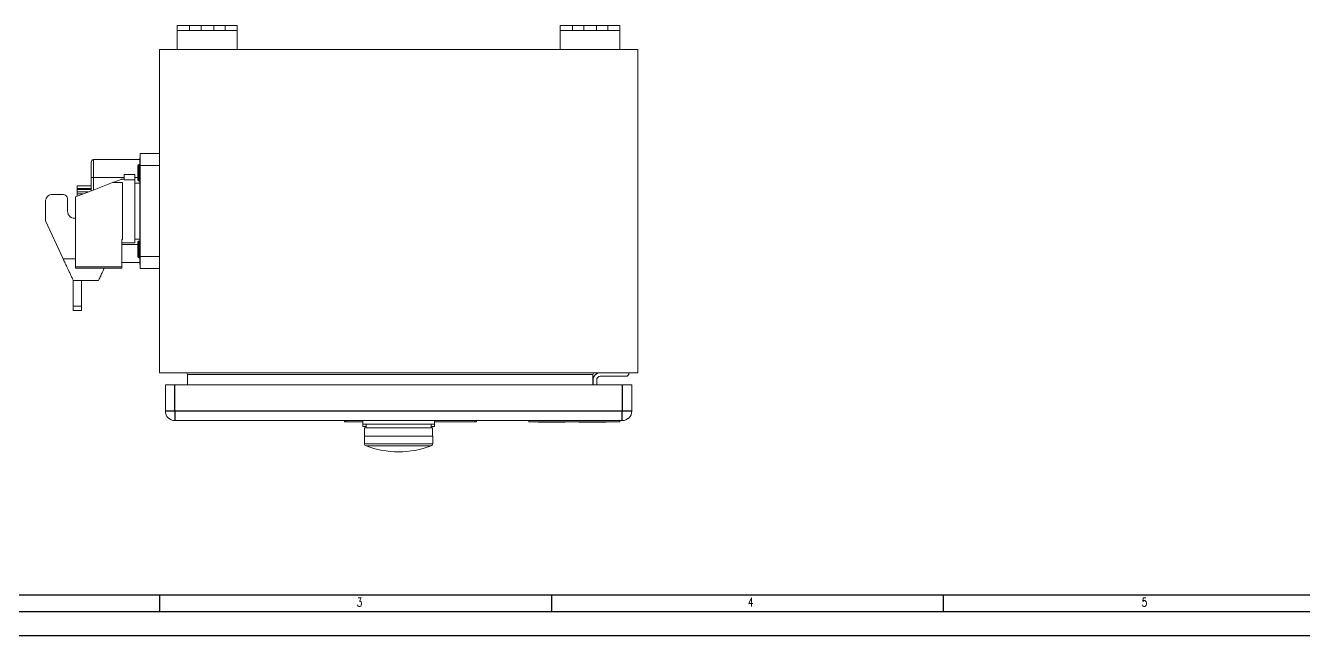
# Model space of a CAD drawing. Extents: x 4137 to 28680, y 2446 to 6814.
# Drawn here: x 6413 to 6947, y 2446 to 2700 of the extents above; entities that cross this region are included whole.
import ezdxf

# ---------------------------------------------------------------- set-up
doc = ezdxf.new("R2010")
doc.units = 0
doc.header["$LTSCALE"] = 0.5
doc.layers.get('0').update_dxf_attribs({"linetype": 'CONTINUOUS'})
doc.layers.add('DIM', color=5, linetype='CONTINUOUS')
doc.layers.add('VOL', color=2, linetype='CONTINUOUS')
doc.styles.get("Standard").update_dxf_attribs({"font": 'simplex.shx'})

msp = doc.modelspace()

# ---------------------------------------------------------------- linework, layer by layer
at = {"color": 7, "linetype": 'Continuous', "lineweight": 15}
for p, q in [((6476.72, 2700.34), (6476.72, 2698.34)), ((6476.72, 2700.34), (6481.87, 2700.34)), ((6476.98, 2698.34), (6476.72, 2698.34)), ((6476.72, 2698.34), (6476.72, 2690.34)), ((6481.87, 2698.34), (6476.98, 2698.34)), ((6481.87, 2700.34), (6481.87, 2698.34)), ((6486.64, 2700.34), (6481.87, 2700.34)), ((6486.64, 2698.34), (6481.87, 2698.34)), ((6486.64, 2698.34), (6486.64, 2700.34)), ((6486.64, 2700.34), (6491.96, 2700.34)), ((6491.96, 2698.34), (6486.64, 2698.34)), ((6491.96, 2698.34), (6491.96, 2700.34)), ((6491.96, 2700.34), (6496.73, 2700.34)), ((6496.73, 2698.34), (6491.96, 2698.34)), ((6496.73, 2698.34), (6496.73, 2700.34)), ((6496.73, 2700.34), (6501.72, 2700.34)), ((6501.63, 2698.34), (6496.73, 2698.34)), ((6501.72, 2698.34), (6501.63, 2698.34)), ((6501.72, 2700.34), (6501.72, 2698.34)), ((6501.72, 2690.34), (6501.72, 2698.34)), ((6636.72, 2700.34), (6636.72, 2698.34)), ((6636.72, 2700.34), (6641.87, 2700.34)), ((6636.98, 2698.34), (6636.72, 2698.34)), ((6636.72, 2698.34), (6636.72, 2690.34)), ((6641.87, 2698.34), (6636.98, 2698.34)), ((6641.87, 2700.34), (6641.87, 2698.34)), ((6646.64, 2700.34), (6641.87, 2700.34)), ((6646.64, 2698.34), (6641.87, 2698.34)), ((6646.64, 2698.34), (6646.64, 2700.34)), ((6646.64, 2700.34), (6651.96, 2700.34)), ((6651.96, 2698.34), (6646.64, 2698.34)), ((6651.96, 2698.34), (6651.96, 2700.34)), ((6651.96, 2700.34), (6656.73, 2700.34)), ((6656.73, 2698.34), (6651.96, 2698.34)), ((6656.73, 2698.34), (6656.73, 2700.34)), ((6656.73, 2700.34), (6661.72, 2700.34)), ((6661.63, 2698.34), (6656.73, 2698.34)), ((6661.72, 2698.34), (6661.63, 2698.34)), ((6661.72, 2700.34), (6661.72, 2698.34)), ((6661.72, 2690.34), (6661.72, 2698.34)), ((6469.22, 2690.34), (6469.22, 2555.34)), ((6669.22, 2690.34), (6469.22, 2690.34)), ((6669.22, 2555.34), (6669.22, 2690.34)), ((6441.72, 2644.34), (6441.72, 2636.84)), ((6441.72, 2644.34), (6461.12, 2644.34)), ((6461.12, 2645.14), (6461.12, 2641.64)), ((6461.22, 2645.14), (6461.12, 2645.14)), ((6469.22, 2646.84), (6461.22, 2646.84)), ((6461.22, 2641.84), (6461.22, 2646.84)), ((6460.22, 2635.74), (6460.22, 2641.94)), ((6461.12, 2642.34), (6460.62, 2642.34)), ((6461.12, 2604.04), (6461.12, 2641.64)), ((6461.22, 2641.84), (6469.22, 2641.84)), ((6461.22, 2603.84), (6461.22, 2641.84)), ((6440.72, 2631.32), (6440.72, 2636.84)), ((6440.72, 2636.84), (6441.72, 2636.84)), ((6453.82, 2634.73), (6449.67, 2634.73)), ((6454.52, 2636.14), (6453.38, 2636.14)), ((6453.82, 2634.73), (6453.82, 2611.04)), ((6454.52, 2635.95), (6454.52, 2638.19)), ((6459.02, 2638.19), (6454.52, 2638.19)), ((6459.02, 2635.95), (6454.52, 2635.95)), ((6459.02, 2635.95), (6459.02, 2638.19)), ((6459.02, 2609.54), (6459.02, 2635.95)), ((6461.12, 2634.49), (6459.02, 2634.49)), ((6460.62, 2635.34), (6461.12, 2635.34)), ((6424.62, 2629.84), (6428.82, 2629.84)), ((6434.22, 2628.84), (6434.22, 2599.58)), ((6434.82, 2633.34), (6434.82, 2633.34)), ((6434.82, 2633.34), (6434.82, 2633.34)), ((6434.82, 2633.34), (6440.72, 2633.34)), ((6434.82, 2633.34), (6434.82, 2633.34)), ((6434.82, 2631.84), (6434.82, 2632.34)), ((6434.82, 2632.34), (6434.82, 2631.59)), ((6434.82, 2631.59), (6434.82, 2632.34)), ((6434.82, 2632.34), (6434.82, 2631.84)), ((6434.82, 2630.84), (6434.82, 2630.84)), ((6434.82, 2630.84), (6434.82, 2630.84)), ((6439.47, 2630.84), (6434.82, 2630.84)), ((6439.47, 2630.84), (6434.82, 2630.84)), ((6434.82, 2630.59), (6434.82, 2630.59)), ((6434.82, 2629.07), (6434.82, 2630.02)), ((6434.82, 2630.02), (6434.82, 2629.07)), ((6421.62, 2618.76), (6421.62, 2626.84)), ((6430.82, 2627.84), (6430.82, 2622.84)), ((6429.04, 2602.84), (6421.62, 2618.76)), ((6433.82, 2619.84), (6434.22, 2619.84)), ((6453.52, 2611.04), (6453.82, 2611.04)), ((6453.52, 2599.58), (6453.52, 2611.04)), ((6453.52, 2609.54), (6459.02, 2609.54)), ((6459.02, 2611.19), (6461.12, 2611.19)), ((6460.22, 2603.74), (6460.22, 2609.94)), ((6461.12, 2610.34), (6460.62, 2610.34)), ((6429.11, 2602.7), (6429.24, 2602.42)), ((6460.62, 2603.34), (6461.12, 2603.34)), ((6461.12, 2604.04), (6461.12, 2600.54)), ((6469.22, 2603.84), (6461.22, 2603.84)), ((6461.22, 2598.84), (6461.22, 2603.84)), ((6434.22, 2599.58), (6453.52, 2599.58)), ((6434.22, 2599.58), (6434.22, 2599.05)), ((6434.22, 2599.05), (6453.52, 2599.05)), ((6461.12, 2601.34), (6453.52, 2601.34)), ((6453.52, 2599.05), (6453.52, 2599.58)), ((6461.12, 2600.54), (6461.22, 2600.54)), ((6461.22, 2598.84), (6469.22, 2598.84)), ((6443.64, 2593.84), (6433.24, 2593.84)), ((6433.24, 2583.2), (6433.24, 2593.84)), ((6436.74, 2583.2), (6436.74, 2593.84)), ((6443.79, 2593.91), (6443.64, 2593.84)), ((6433.24, 2583.2), (6436.74, 2583.2)), ((6433.24, 2581.34), (6436.74, 2581.34)), ((6469.22, 2555.34), (6669.22, 2555.34)), ((6650.47, 2554.54), (6480.97, 2554.54)), ((6480.97, 2550.34), (6480.97, 2554.54)), ((6650.47, 2554.54), (6650.47, 2550.34)), ((6653.52, 2553.84), (6664.82, 2553.84)), ((6664.82, 2553.84), (6665.52, 2554.54)), ((6665.52, 2554.54), (6665.52, 2555.34)), ((6471.72, 2550.34), (6471.72, 2539.34)), ((6475.72, 2550.34), (6471.72, 2550.34)), ((6475.72, 2550.34), (6662.72, 2550.34)), ((6650.52, 2552.34), (6650.52, 2550.34)), ((6652.02, 2550.34), (6652.02, 2552.34)), ((6666.72, 2550.34), (6662.72, 2550.34)), ((6666.72, 2539.34), (6666.72, 2550.34)), ((6475.72, 2535.34), (6662.72, 2535.34)), ((6546.64, 2535.34), (6546.64, 2534.83)), ((6547.31, 2534.83), (6546.64, 2534.83)), ((6547.31, 2535.34), (6547.31, 2534.83)), ((6554.22, 2534.83), (6547.31, 2534.83)), ((6554.22, 2535.34), (6554.22, 2533.84)), ((6563.92, 2533.84), (6554.22, 2533.84)), ((6554.22, 2532.84), (6554.22, 2533.84)), ((6555.64, 2532.84), (6554.22, 2532.84)), ((6554.98, 2532.34), (6554.98, 2528.84)), ((6583.45, 2532.34), (6554.98, 2532.34)), ((6555.64, 2533.84), (6555.64, 2532.34)), ((6574.51, 2533.84), (6563.92, 2533.84)), ((6584.22, 2533.84), (6574.51, 2533.84)), ((6582.79, 2532.34), (6582.79, 2533.84)), ((6584.22, 2532.84), (6582.79, 2532.84)), ((6583.45, 2528.84), (6583.45, 2532.34)), ((6584.22, 2535.34), (6584.22, 2533.84)), ((6601.15, 2534.83), (6584.22, 2534.83)), ((6584.22, 2532.84), (6584.22, 2533.84)), ((6601.15, 2535.34), (6601.15, 2534.83)), ((6601.82, 2534.83), (6601.15, 2534.83)), ((6601.82, 2534.83), (6601.82, 2535.34)), ((6623.72, 2535.34), (6623.72, 2534.84)), ((6661.72, 2534.84), (6623.72, 2534.84)), ((6627.52, 2534.84), (6627.52, 2534.74)), ((6638.92, 2534.74), (6627.52, 2534.74)), ((6638.92, 2534.74), (6638.92, 2534.84)), ((6644.62, 2534.84), (6644.62, 2534.74)), ((6656.02, 2534.74), (6644.62, 2534.74)), ((6656.02, 2534.74), (6656.02, 2534.84)), ((6661.72, 2535.34), (6661.72, 2534.84)), ((6554.97, 2528.84), (6554.97, 2525.7)), ((6583.47, 2528.84), (6554.97, 2528.84)), ((6583.47, 2525.7), (6583.47, 2528.84))]:
    msp.add_line(p, q, dxfattribs=at)
at = {"color": 8, "linetype": 'Continuous', "lineweight": 15}
for p, q in [((6460.62, 2642.34), (6460.62, 2635.34)), ((6461.12, 2641.64), (6461.22, 2641.64)), ((6441.72, 2636.84), (6441.72, 2631.7)), ((6441.72, 2636.84), (6454.52, 2636.84)), ((6459.02, 2636.84), (6460.22, 2636.84)), ((6440.72, 2632.34), (6434.82, 2632.34)), ((6434.82, 2632.34), (6434.82, 2632.34)), ((6440.72, 2631.84), (6434.82, 2631.84)), ((6434.82, 2631.59), (6434.82, 2631.59)), ((6437.3, 2630.02), (6434.82, 2630.02)), ((6460.22, 2608.84), (6453.52, 2608.84)), ((6460.62, 2610.34), (6460.62, 2603.34)), ((6429.04, 2602.84), (6434.22, 2602.84)), ((6461.22, 2604.04), (6461.12, 2604.04)), ((6582.82, 2524.76), (6555.62, 2524.76))]:
    msp.add_line(p, q, dxfattribs=at)
at = {"color": 7, "linetype": 'Continuous'}
for p, q in [((6141.69, 2462.6), (7409.29, 2462.6)), ((6134.69, 2455.6), (7786.69, 2455.6)), ((6114.69, 2445.6), (7796.69, 2445.6))]:
    msp.add_line(p, q, dxfattribs=at)
at = {"color": 7, "linetype": 'Continuous', "lineweight": 15, "flags": 128}
for points in [[(6449.67, 2634.73), (6441.95, 2631.79), (6434.22, 2628.84)], [(6449.67, 2634.73), (6450.99, 2635.23), (6452.03, 2635.63), (6452.78, 2635.91), (6453.23, 2636.08), (6453.38, 2636.14)], [(6434.82, 2632.34), (6434.82, 2632.54), (6434.82, 2632.73), (6434.82, 2632.9), (6434.82, 2633.05), (6434.82, 2633.17), (6434.82, 2633.27), (6434.82, 2633.32), (6434.82, 2633.34)], [(6434.82, 2633.34), (6434.82, 2633.32), (6434.82, 2633.27), (6434.82, 2633.17), (6434.82, 2633.05), (6434.82, 2632.9), (6434.82, 2632.73), (6434.82, 2632.54), (6434.82, 2632.34)], [(6434.82, 2632.34), (6434.82, 2632.54), (6434.82, 2632.73), (6434.82, 2632.9), (6434.82, 2633.05), (6434.82, 2633.17), (6434.82, 2633.27), (6434.82, 2633.32), (6434.82, 2633.34)], [(6434.82, 2633.34), (6434.82, 2633.32), (6434.82, 2633.27), (6434.82, 2633.17), (6434.82, 2633.05), (6434.82, 2632.9), (6434.82, 2632.73), (6434.82, 2632.54), (6434.82, 2632.34)], [(6434.82, 2630.84), (6434.82, 2630.86), (6434.82, 2630.92), (6434.82, 2631.01), (6434.82, 2631.14), (6434.82, 2631.29), (6434.82, 2631.46), (6434.82, 2631.65), (6434.82, 2631.84)], [(6434.82, 2631.84), (6434.82, 2631.65), (6434.82, 2631.46), (6434.82, 2631.29), (6434.82, 2631.14), (6434.82, 2631.01), (6434.82, 2630.92), (6434.82, 2630.86), (6434.82, 2630.84)], [(6434.82, 2630.59), (6434.82, 2630.62), (6434.82, 2630.68), (6434.82, 2630.77), (6434.82, 2630.9), (6434.82, 2631.05), (6434.82, 2631.22), (6434.82, 2631.4), (6434.82, 2631.59)], [(6434.82, 2631.59), (6434.82, 2631.4), (6434.82, 2631.22), (6434.82, 2631.05), (6434.82, 2630.9), (6434.82, 2630.77), (6434.82, 2630.68), (6434.82, 2630.62), (6434.82, 2630.59)], [(6434.82, 2630.84), (6434.82, 2630.83), (6434.82, 2630.78), (6434.82, 2630.71), (6434.82, 2630.61), (6434.82, 2630.49), (6434.82, 2630.34), (6434.82, 2630.19), (6434.82, 2630.02)], [(6434.82, 2630.02), (6434.82, 2630.19), (6434.82, 2630.34), (6434.82, 2630.49), (6434.82, 2630.61), (6434.82, 2630.71), (6434.82, 2630.78), (6434.82, 2630.83), (6434.82, 2630.84)]]:
    msp.add_lwpolyline(points, dxfattribs=at)
at = {"color": 7, "linetype": 'Continuous', "lineweight": 15}
for centre, radius, start, end in [((6441.72, 2643.34), 1, 90, 180), ((6460.62, 2641.94), 0.4, 90, 180), ((6460.62, 2635.74), 0.4, 180, 270), ((6460.62, 2609.94), 0.4, 90, 180), ((6460.62, 2603.74), 0.4, 180, 270), ((6480.17, 2554.54), 0.8, 0, 90), ((6651.27, 2554.54), 0.8, 90, 180), ((6653.52, 2552.34), 3, 90, 180), ((6653.52, 2552.34), 1.5, 90, 180), ((6475.72, 2539.34), 4, 180, 270), ((6662.72, 2539.34), 4, 270, 0), ((6555.97, 2525.7), 1, 180.0187, 249.4165), ((6569.22, 2560.98), 38.69, 249.4165, 270), ((6569.22, 2560.98), 38.69, 270, 290.5835), ((6582.47, 2525.7), 1, 290.5835, 0.0187)]:
    msp.add_arc(centre, radius, start, end, dxfattribs=at)
for points, knots in [([(6440.72, 2636.84), (6440.72, 2637.69), (6440.72, 2639.4), (6440.72, 2641.54), (6440.72, 2643.05), (6440.72, 2643.24), (6440.72, 2643.34)], [0, 0, 0, 0, 0.25, 0.5, 0.75, 1, 1, 1, 1]), ([(6421.62, 2626.84), (6421.66, 2627.23), (6421.75, 2628.02), (6422.45, 2629.01), (6423.44, 2629.71), (6424.22, 2629.8), (6424.62, 2629.84)], [0, 0, 0, 0, 0.25, 0.5, 0.750001, 1, 1, 1, 1]), ([(6428.82, 2629.84), (6429.08, 2629.81), (6429.6, 2629.75), (6430.26, 2629.29), (6430.73, 2628.63), (6430.79, 2628.1), (6430.82, 2627.84)], [0, 0, 0, 0, 0.25, 0.500001, 0.750001, 1, 1, 1, 1]), ([(6430.82, 2622.84), (6430.86, 2622.45), (6430.95, 2621.66), (6431.65, 2620.67), (6432.64, 2619.98), (6433.42, 2619.89), (6433.82, 2619.84)], [0, 0, 0, 0, 0.249999, 0.499999, 0.749998, 1, 1, 1, 1]), ([(6433.24, 2593.84), (6433.22, 2593.88), (6433.19, 2593.95), (6432.92, 2594.53), (6432.57, 2595.26), (6432.23, 2595.99), (6431.92, 2596.67), (6431.54, 2597.48), (6431.09, 2598.45), (6430.62, 2599.45), (6430.14, 2600.49), (6429.62, 2601.59), (6429.24, 2602.4), (6429.04, 2602.84)], [0, 0, 0, 0, 0.123485, 0.2497094, 0.3705494, 0.4348736, 0.4998427, 0.5779277, 0.6613773, 0.7498939, 0.8190889, 0.9025817, 1, 1, 1, 1]), ([(6446.19, 2599.05), (6446.08, 2598.81), (6445.74, 2598.08), (6445.23, 2596.99), (6444.69, 2595.83), (6444.26, 2594.9), (6443.93, 2594.21), (6443.84, 2594.01), (6443.79, 2593.91)], [0, 0, 0, 0, 0.091832, 0.272394, 0.455835, 0.636024, 0.819103, 1, 1, 1, 1]), ([(6433.24, 2581.34), (6433.24, 2581.37), (6433.24, 2581.42), (6433.24, 2581.85), (6433.24, 2582.46), (6433.24, 2582.95), (6433.24, 2583.2)], [0, 0, 0, 0, 0.25, 0.500001, 0.75, 1, 1, 1, 1]), ([(6436.74, 2581.34), (6436.74, 2581.37), (6436.74, 2581.42), (6436.74, 2581.85), (6436.74, 2582.46), (6436.74, 2582.95), (6436.74, 2583.2)], [0, 0, 0, 0, 0.25, 0.500001, 0.75, 1, 1, 1, 1]), ([(6583.47, 2525.7), (6583.41, 2525.7), (6583.31, 2525.7), (6582.46, 2525.7), (6581.14, 2525.7), (6579.36, 2525.7), (6577.19, 2525.7), (6574.71, 2525.7), (6572.02, 2525.7), (6569.22, 2525.7), (6566.42, 2525.7), (6563.73, 2525.7), (6561.25, 2525.7), (6559.08, 2525.7), (6557.29, 2525.7), (6555.97, 2525.7), (6555.13, 2525.7), (6555.02, 2525.7), (6554.97, 2525.7)], [0, 0, 0, 0, 0.0624997, 0.125, 0.1875001, 0.25, 0.3125, 0.3750001, 0.4375, 0.5, 0.5625, 0.6249999, 0.6875, 0.75, 0.8124999, 0.875, 0.9375003, 1, 1, 1, 1])]:
    msp.add_open_spline(points, degree=3, knots=knots, dxfattribs=at)
at = {"layer": 'DIM', "color": 7, "linetype": 'Continuous'}
for p, q in [((6469.29, 2462.6), (6469.29, 2455.6)), ((6633.09, 2462.6), (6633.09, 2455.6)), ((6796.89, 2462.6), (6796.89, 2455.6))]:
    msp.add_line(p, q, dxfattribs=at)
at = {"layer": 'VOL'}
for p, q in [((6475.72, 2539.34), (6475.72, 2550.34)), ((6662.72, 2550.34), (6662.72, 2539.34)), ((6475.72, 2539.34), (6471.72, 2539.34)), ((6662.72, 2539.34), (6475.72, 2539.34)), ((6475.72, 2539.34), (6475.72, 2535.34)), ((6666.72, 2539.34), (6662.72, 2539.34)), ((6662.72, 2535.34), (6662.72, 2539.34))]:
    msp.add_line(p, q, dxfattribs=at)

# ---------------------------------------------------------------- texts
at = {"layer": 'DIM', "color": 7, "width": 0.75}
for s, p in [('3', (6551.71, 2457.67)), ('4', (6715.2, 2457.67)), ('5', (6879.82, 2457.67))]:
    msp.add_text(s, height=3.7, dxfattribs=at).set_placement(p)

doc.saveas('drawing.dxf')
